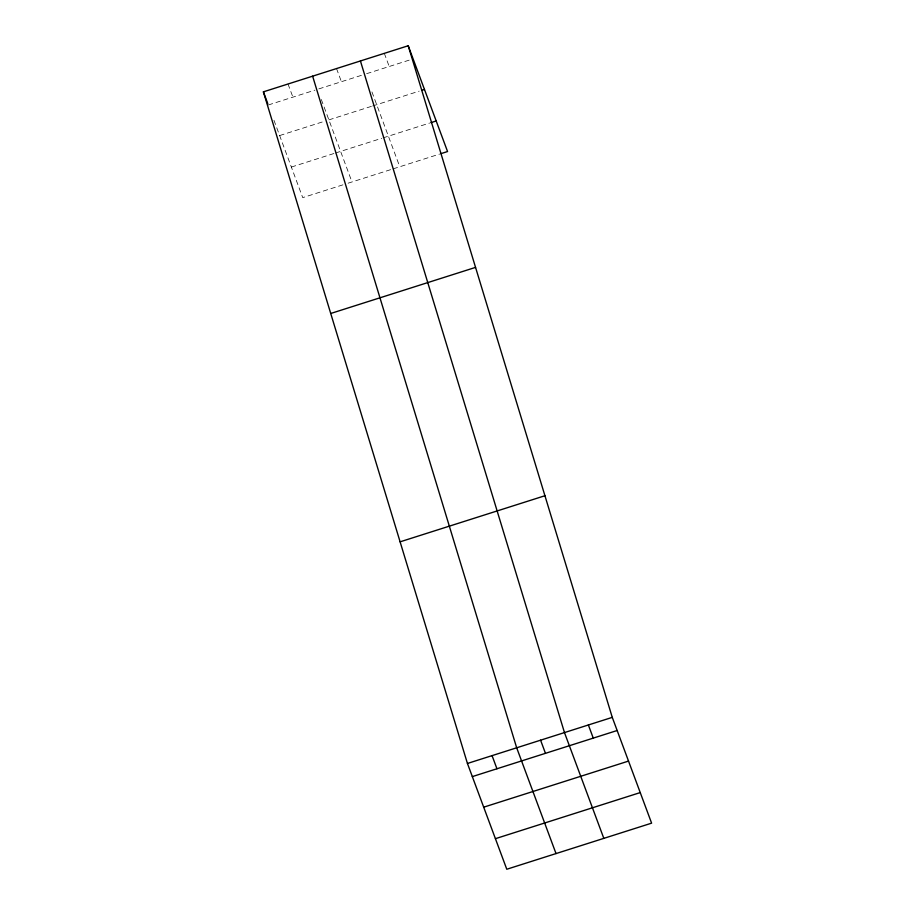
<?xml version="1.0" encoding="UTF-8"?>
<svg xmlns="http://www.w3.org/2000/svg" width="915" height="915" viewBox="0 0 915 915"><rect width="100%" height="100%" fill="white"/><g stroke="black" fill="none" stroke-linecap="round" stroke-linejoin="round"><path stroke-width="0.69" stroke-dasharray="4.58 3.43" d="M268.278 104.985L314.932 90.139M318.843 88.892L362.66 74.95M366.641 73.68L410.446 59.738M279.647 135.557L324.997 121.123M328.885 119.888L371.376 106.369M372.702 105.946L419.162 91.157M291.359 167.056L334.124 153.446M335.416 153.034L381.761 138.291M383.088 137.868L429.547 123.079M342.908 184.841L302.728 197.629L273.962 120.277M348.089 183.194L391.803 169.286M393.13 168.863L439.6 154.075M384.323 53.356L389.207 66.498M371.947 91.935L399.764 166.747M336.526 68.568L341.421 81.71M321.314 99.506L351.978 181.959M288.008 84.008L292.903 97.15"/><path stroke-width="1.37" d="M408.216 45.75L612.272 717.371L651.606 823.157L506.784 869.25L467.439 763.465L263.394 91.843L408.216 45.75L447.561 151.535L440.927 153.651M421.815 90.31L424.48 89.464M430.885 122.656L436.192 120.963M330.727 313.479L475.56 267.386M400.107 541.829L544.928 495.736M467.439 763.465L612.272 717.371M472.323 776.606L617.156 730.513M483.692 807.179L628.525 761.086M495.415 838.678L640.237 792.584M588.368 724.977L593.263 738.119M603.82 838.369L564.475 732.583L360.43 60.962M540.582 740.189L545.466 753.331M556.023 853.581L516.678 747.795L312.633 76.174M263.394 91.843L267.786 103.669M492.064 755.63L496.948 768.772"/></g></svg>
